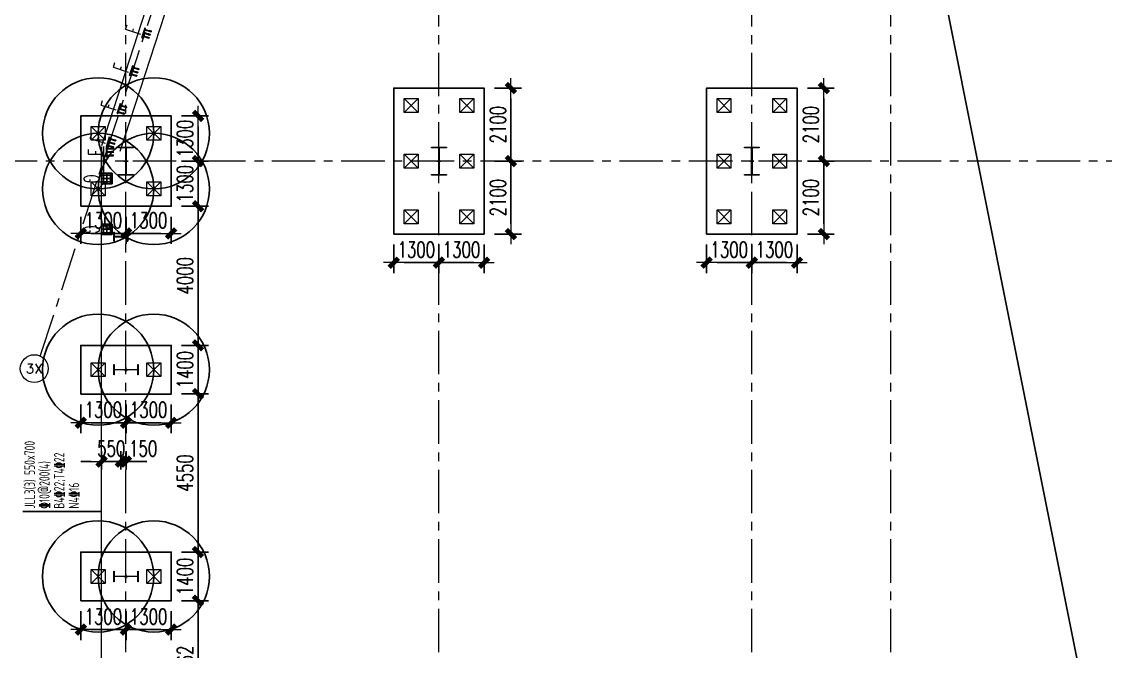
# Model space of a CAD drawing. Extents: x -1201378 to 2367219, y -619313 to 244905.
# Drawn here: x -270759 to -239591, y -251402 to -233285 of the extents above; entities that cross this region are included whole.
import ezdxf
from ezdxf.enums import TextEntityAlignment as Align

# ---------------------------------------------------------------- set-up
doc = ezdxf.new("R2010")
doc.units = 0
doc.header["$LTSCALE"] = 1000
doc.linetypes.add('CENTER', pattern=[2, 1.25, -0.25, 0.25, -0.25])
doc.layers.get('0').update_dxf_attribs({"linetype": 'CONTINUOUS'})
doc.layers.get('Defpoints').update_dxf_attribs({"linetype": 'CONTINUOUS'})
for name, color, linetype in [('!ZN1-填充-8', 8, 'CONTINUOUS'), ('2钢材断面', 2, 'CONTINUOUS'), ('30预埋件', 30, 'CONTINUOUS'), ('40钢材投影', 40, 'CONTINUOUS'), ('A-AXIS-DP', 126, 'CONTINUOUS'), ('A-WINDOW', 140, 'CONTINUOUS'), ('ALT_CEN-0-30', 1, 'CENTER'), ('S-DOTE1', 140, 'CENTER'), ('S-HATCH1-W', 252, 'CONTINUOUS'), ('S-SKL-H', 151, 'CONTINUOUS'), ('结构轮廓线', 1, 'CONTINUOUS')]:
    doc.layers.add(name, color=color, linetype=linetype)
for name, color, linetype, lineweight in [('S-axis', 111, 'CONTINUOUS', 0), ('S-bkl', 4, 'CONTINUOUS', 0), ('S-col', 2, 'CONTINUOUS', 0), ('S-dim', 81, 'CONTINUOUS', 0), ('S-dote', 5, 'CENTER', 0), ('S-zhuang', 1, 'CONTINUOUS', 0)]:
    doc.layers.add(name, color=color, linetype=linetype, lineweight=lineweight)
doc.styles.add('_TCH_AXIS', font='COMPLEX', dxfattribs={"bigfont": 'GBCBIG'})
doc.styles.add('DHTEXT-1', font='romans.shx', dxfattribs={"width": 0.7, "bigfont": 'chinese.shx'})
doc.styles.add('SS1', font='tj-romans1.shx', dxfattribs={"width": 0.7, "bigfont": 'tj-hztxt1.shx'})
doc.styles.add('样式 1', font='yjkeng.shx', dxfattribs={"width": 0.7, "height": 300, "bigfont": 'yjkchn.shx'})
doc.dimstyles.new('S-150-ARCHI', dxfattribs={"dimscale": 150, "dimtxt": 3, "dimasz": 2, "dimexe": 2, "dimexo": 2, "dimgap": 1, "dimtad": 1, "dimdec": 0, "dimzin": 0, "dimdsep": 46, "dimtxsty": 'SS1', "dimblk1": 'TT', "dimblk2": 'TT', "dimsah": 1, "dimcen": 1, "dimclrd": 256, "dimclre": 256, "dimclrt": 256, "dimadec": 0, "dimazin": 0, "dimtfac": 1, "dimtdec": 0, "dimtix": 1, "dimtmove": 2, "dimatfit": 0, "dimldrblk": 'TT', "dimfxl": 2, "dimtolj": 1, "dimtzin": 0, "dimarcsym": 0})

# ---------------------------------------------------------------- blocks, each defined once
blk = doc.blocks.new('w42343243')
at = {"layer": 'S-col'}
blk.add_lwpolyline([(-165069, 621020), (-164639, 621020), (-164639, 621002), (-164848, 621002), (-164848, 620238), (-164639, 620238), (-164639, 620220), (-165069, 620220), (-165069, 620238), (-164860, 620238), (-164860, 621002), (-165069, 621002)], close=True, dxfattribs=at)
blk = doc.blocks.new('42343')
at = {"layer": 'A-WINDOW'}
for p in [(-148000, -53750), (-139000, -53750), (-130000, -53750)]:
    blk.add_blockref('w42343243', p, dxfattribs=at)
blk = doc.blocks.new('3#轴网')
at = {"layer": 'S-axis'}
blk.add_circle((-270397.6, -343266.6), 400, dxfattribs=at)
at = {"layer": 'S-dote'}
for p, q in [((-267758.5, -363428.2), (-267758.5, -277213.2)), ((-258758.5, -363428.2), (-258758.5, -277944.2)), ((-249758.5, -363428.2), (-249758.5, -277944.2)), ((-245758.5, -363428.2), (-245758.5, -277948.2)), ((-78316.2, -337298.2), (-273210.6, -337298.2))]:
    blk.add_line(p, q, dxfattribs=at)
blk.add_lwpolyline([(-270224.1, -342906.2), (-249758.5, -279830.8)], dxfattribs=at)
at = {"layer": 'S-axis', "style": '_TCH_AXIS'}
blk.add_text('3X', height=276.42, dxfattribs=at).set_placement((-270641.1, -343404.8), (-270154.1, -343404.8), align=Align.FIT)
blk = doc.blocks.new('nt66')
at = {"layer": 'S-col'}
blk.add_lwpolyline([(-195790, 766820), (-195490, 766820), (-195490, 766808), (-195636, 766808), (-195636, 766132), (-195490, 766132), (-195490, 766120), (-195790, 766120), (-195790, 766132), (-195644, 766132), (-195644, 766808), (-195790, 766808)], close=True, dxfattribs=at)
blk = doc.blocks.new('S-ZHUANG-400')
at = {"layer": 'S-zhuang'}
for p, q in [((200, -200), (-200, 200)), ((-200, -200), (200, 200))]:
    blk.add_line(p, q, dxfattribs=at)
blk.add_lwpolyline([(-200, 200), (200, 200), (200, -200), (-200, -200)], close=True, dxfattribs=at)
blk = doc.blocks.new('CT6')
at = {"layer": 'S-DOTE1', "ltscale": 0.25}
for p, q in [((-233268, -322505), (-233388, -322505)), ((-233328, -322445), (-233328, -322565))]:
    blk.add_line(p, q, dxfattribs=at)
at = {"layer": 'S-HATCH1-W'}
blk.add_lwpolyline([(-234628, -324605), (-234628, -320405), (-232028, -320405), (-232028, -324605)], close=True, dxfattribs=at)
at = {"layer": 'S-zhuang', "rotation": 90.00000000000001}
for p in [(-234128, -320905), (-232528, -320905), (-234128, -322505), (-232528, -322505), (-234128, -324105), (-232528, -324105)]:
    blk.add_blockref('S-ZHUANG-400', p, dxfattribs=at)
blk = doc.blocks.new('CT2')
at = {"layer": 'Defpoints'}
for centre in [(-193625, -186366), (-193625, -187966)]:
    blk.add_circle(centre, 1600, dxfattribs=at)
at = {"layer": 'S-DOTE1', "ltscale": 0.25}
for p, q in [((-193565, -187166), (-193685, -187166)), ((-193625, -187226), (-193625, -187106))]:
    blk.add_line(p, q, dxfattribs=at)
at = {"layer": 'S-HATCH1-W'}
blk.add_lwpolyline([(-194325, -185866), (-192925, -185866), (-192925, -188466), (-194325, -188466)], close=True, dxfattribs=at)
at = {"layer": 'S-zhuang'}
for p in [(-193625, -186366), (-193625, -187966)]:
    blk.add_blockref('S-ZHUANG-400', p, dxfattribs=at)
blk = doc.blocks.new('CT4')
at = {"layer": 'Defpoints'}
for centre in [(-100831, -168442), (-99231, -168442), (-100831, -170042), (-99231, -170042)]:
    blk.add_circle(centre, 1600, dxfattribs=at)
at = {"layer": 'S-DOTE1', "ltscale": 0.25}
for p, q in [((-99971, -169242), (-100091, -169242)), ((-100031, -169182), (-100031, -169302))]:
    blk.add_line(p, q, dxfattribs=at)
at = {"layer": 'S-HATCH1-W'}
blk.add_lwpolyline([(-101331, -170542), (-101331, -167942), (-98731, -167942), (-98731, -170542)], close=True, dxfattribs=at)
at = {"layer": 'S-zhuang', "rotation": 90.00000000000001}
for p in [(-100831, -168442), (-99231, -168442), (-100831, -170042), (-99231, -170042)]:
    blk.add_blockref('S-ZHUANG-400', p, dxfattribs=at)
blk = doc.blocks.new('TT')
blk.add_line((-0.97, 0), (0.97, 0))
at = {"const_width": 0.45}
blk.add_lwpolyline([(-0.44, -0.44), (0.44, 0.44)], dxfattribs=at)
blk = doc.blocks.new('*D1293')
at = {"layer": 'Defpoints', "color": 0, "transparency": 16777216}
for p in [(-269058, -238598), (-267758, -238598), (-267758, -239377)]:
    blk.add_point(p, dxfattribs=at)
at = {"layer": 'S-dim', "lineweight": -2, "transparency": 16777216}
for p, q in [((-269058, -238898), (-269058, -239677)), ((-267758, -238898), (-267758, -239677)), ((-268758, -239377), (-268058, -239377))]:
    blk.add_line(p, q, dxfattribs=at)
at = {"layer": 'S-dim', "lineweight": -2, "transparency": 16777216, "xscale": 300, "yscale": 300, "zscale": 300, "rotation": 180}
blk.add_blockref('TT', (-269058, -239377), dxfattribs=at)
at = {"layer": 'S-dim', "lineweight": -2, "transparency": 16777216, "xscale": 300, "yscale": 300, "zscale": 300}
blk.add_blockref('TT', (-267758, -239377), dxfattribs=at)
at = {"layer": 'S-dim', "transparency": 16777216, "insert": (-268408, -239002), "char_height": 450, "attachment_point": 5, "style": 'SS1'}
blk.add_mtext('\\A1;1300', dxfattribs=at)
blk = doc.blocks.new('*D1294')
at = {"layer": 'Defpoints', "color": 0, "transparency": 16777216}
for p in [(-267758, -238598), (-266458, -238598), (-266458, -239377)]:
    blk.add_point(p, dxfattribs=at)
at = {"layer": 'S-dim', "lineweight": -2, "transparency": 16777216}
for p, q in [((-267758, -238898), (-267758, -239677)), ((-266458, -238898), (-266458, -239677)), ((-267458, -239377), (-266758, -239377))]:
    blk.add_line(p, q, dxfattribs=at)
at = {"layer": 'S-dim', "lineweight": -2, "transparency": 16777216, "xscale": 300, "yscale": 300, "zscale": 300, "rotation": 180}
blk.add_blockref('TT', (-267758, -239377), dxfattribs=at)
at = {"layer": 'S-dim', "lineweight": -2, "transparency": 16777216, "xscale": 300, "yscale": 300, "zscale": 300}
blk.add_blockref('TT', (-266458, -239377), dxfattribs=at)
at = {"layer": 'S-dim', "transparency": 16777216, "insert": (-267108, -239002), "char_height": 450, "attachment_point": 5, "style": 'SS1'}
blk.add_mtext('\\A1;1300', dxfattribs=at)
blk = doc.blocks.new('*D1295')
at = {"layer": 'Defpoints', "color": 0, "transparency": 16777216}
for p in [(-266458, -237298), (-265687, -237298), (-266458, -238598)]:
    blk.add_point(p, dxfattribs=at)
at = {"layer": 'S-dim', "lineweight": -2, "transparency": 16777216}
for p, q in [((-266158, -237298), (-265387, -237298)), ((-265687, -238298), (-265687, -237598)), ((-266158, -238598), (-265387, -238598))]:
    blk.add_line(p, q, dxfattribs=at)
at = {"layer": 'S-dim', "lineweight": -2, "transparency": 16777216, "xscale": 300, "yscale": 300, "zscale": 300}
for p, rotation in [((-265687, -237298), 90), ((-265687, -238598), 270)]:
    blk.add_blockref('TT', p, dxfattribs=dict(at, rotation=rotation))
at = {"layer": 'S-dim', "transparency": 16777216, "insert": (-266062, -237948), "char_height": 450, "attachment_point": 5, "rotation": 90, "style": 'SS1'}
blk.add_mtext('\\A1;1300', dxfattribs=at)
blk = doc.blocks.new('*D1296')
at = {"layer": 'Defpoints', "color": 0, "transparency": 16777216}
for p in [(-266458, -235998), (-265687, -235998), (-266458, -237298)]:
    blk.add_point(p, dxfattribs=at)
at = {"layer": 'S-dim', "lineweight": -2, "transparency": 16777216}
for p, q in [((-266158, -235998), (-265387, -235998)), ((-265687, -236998), (-265687, -236298)), ((-266158, -237298), (-265387, -237298))]:
    blk.add_line(p, q, dxfattribs=at)
at = {"layer": 'S-dim', "lineweight": -2, "transparency": 16777216, "xscale": 300, "yscale": 300, "zscale": 300}
for p, rotation in [((-265687, -235998), 90), ((-265687, -237298), 270)]:
    blk.add_blockref('TT', p, dxfattribs=dict(at, rotation=rotation))
at = {"layer": 'S-dim', "transparency": 16777216, "insert": (-266062, -236648), "char_height": 450, "attachment_point": 5, "rotation": 90, "style": 'SS1'}
blk.add_mtext('\\A1;1300', dxfattribs=at)
blk = doc.blocks.new('*D1725')
at = {"layer": 'Defpoints', "color": 0, "transparency": 16777216}
for p in [(-260058, -239398), (-258758, -239398), (-258758, -240219)]:
    blk.add_point(p, dxfattribs=at)
at = {"layer": 'S-dim', "lineweight": -2, "transparency": 16777216}
for p, q in [((-260058, -239698), (-260058, -240519)), ((-258758, -239698), (-258758, -240519)), ((-259758, -240219), (-259058, -240219))]:
    blk.add_line(p, q, dxfattribs=at)
at = {"layer": 'S-dim', "lineweight": -2, "transparency": 16777216, "xscale": 300, "yscale": 300, "zscale": 300, "rotation": 180}
blk.add_blockref('TT', (-260058, -240219), dxfattribs=at)
at = {"layer": 'S-dim', "lineweight": -2, "transparency": 16777216, "xscale": 300, "yscale": 300, "zscale": 300}
blk.add_blockref('TT', (-258758, -240219), dxfattribs=at)
at = {"layer": 'S-dim', "transparency": 16777216, "insert": (-259408, -239844), "char_height": 450, "attachment_point": 5, "style": 'SS1'}
blk.add_mtext('\\A1;1300', dxfattribs=at)
blk = doc.blocks.new('*D1726')
at = {"layer": 'Defpoints', "color": 0, "transparency": 16777216}
for p in [(-258758, -239398), (-257458, -239398), (-257458, -240219)]:
    blk.add_point(p, dxfattribs=at)
at = {"layer": 'S-dim', "lineweight": -2, "transparency": 16777216}
for p, q in [((-258758, -239698), (-258758, -240519)), ((-257458, -239698), (-257458, -240519)), ((-258458, -240219), (-257758, -240219))]:
    blk.add_line(p, q, dxfattribs=at)
at = {"layer": 'S-dim', "lineweight": -2, "transparency": 16777216, "xscale": 300, "yscale": 300, "zscale": 300, "rotation": 180}
blk.add_blockref('TT', (-258758, -240219), dxfattribs=at)
at = {"layer": 'S-dim', "lineweight": -2, "transparency": 16777216, "xscale": 300, "yscale": 300, "zscale": 300}
blk.add_blockref('TT', (-257458, -240219), dxfattribs=at)
at = {"layer": 'S-dim', "transparency": 16777216, "insert": (-258108, -239844), "char_height": 450, "attachment_point": 5, "style": 'SS1'}
blk.add_mtext('\\A1;1300', dxfattribs=at)
blk = doc.blocks.new('*D1727')
at = {"layer": 'Defpoints', "color": 0, "transparency": 16777216}
for p in [(-257458, -237298), (-256686, -237298), (-257458, -239398)]:
    blk.add_point(p, dxfattribs=at)
at = {"layer": 'S-dim', "lineweight": -2, "transparency": 16777216}
for p, q in [((-257158, -237298), (-256386, -237298)), ((-256686, -239098), (-256686, -237598)), ((-257158, -239398), (-256386, -239398))]:
    blk.add_line(p, q, dxfattribs=at)
at = {"layer": 'S-dim', "lineweight": -2, "transparency": 16777216, "xscale": 300, "yscale": 300, "zscale": 300}
for p, rotation in [((-256686, -237298), 90), ((-256686, -239398), 270)]:
    blk.add_blockref('TT', p, dxfattribs=dict(at, rotation=rotation))
at = {"layer": 'S-dim', "transparency": 16777216, "insert": (-257061, -238348), "char_height": 450, "attachment_point": 5, "rotation": 90, "style": 'SS1'}
blk.add_mtext('\\A1;2100', dxfattribs=at)
blk = doc.blocks.new('*D1728')
at = {"layer": 'Defpoints', "color": 0, "transparency": 16777216}
for p in [(-257458, -235198), (-256686, -235198), (-257458, -237298)]:
    blk.add_point(p, dxfattribs=at)
at = {"layer": 'S-dim', "lineweight": -2, "transparency": 16777216}
for p, q in [((-257158, -235198), (-256386, -235198)), ((-256686, -236998), (-256686, -235498)), ((-257158, -237298), (-256386, -237298))]:
    blk.add_line(p, q, dxfattribs=at)
at = {"layer": 'S-dim', "lineweight": -2, "transparency": 16777216, "xscale": 300, "yscale": 300, "zscale": 300}
for p, rotation in [((-256686, -235198), 90), ((-256686, -237298), 270)]:
    blk.add_blockref('TT', p, dxfattribs=dict(at, rotation=rotation))
at = {"layer": 'S-dim', "transparency": 16777216, "insert": (-257061, -236248), "char_height": 450, "attachment_point": 5, "rotation": 90, "style": 'SS1'}
blk.add_mtext('\\A1;2100', dxfattribs=at)
blk = doc.blocks.new('*D1729')
at = {"layer": 'Defpoints', "color": 0, "transparency": 16777216}
for p in [(-251058, -239398), (-249758, -239398), (-249758, -240219)]:
    blk.add_point(p, dxfattribs=at)
at = {"layer": 'S-dim', "lineweight": -2, "transparency": 16777216}
for p, q in [((-251058, -239698), (-251058, -240519)), ((-249758, -239698), (-249758, -240519)), ((-250758, -240219), (-250058, -240219))]:
    blk.add_line(p, q, dxfattribs=at)
at = {"layer": 'S-dim', "lineweight": -2, "transparency": 16777216, "xscale": 300, "yscale": 300, "zscale": 300, "rotation": 180}
blk.add_blockref('TT', (-251058, -240219), dxfattribs=at)
at = {"layer": 'S-dim', "lineweight": -2, "transparency": 16777216, "xscale": 300, "yscale": 300, "zscale": 300}
blk.add_blockref('TT', (-249758, -240219), dxfattribs=at)
at = {"layer": 'S-dim', "transparency": 16777216, "insert": (-250408, -239844), "char_height": 450, "attachment_point": 5, "style": 'SS1'}
blk.add_mtext('\\A1;1300', dxfattribs=at)
blk = doc.blocks.new('*D1730')
at = {"layer": 'Defpoints', "color": 0, "transparency": 16777216}
for p in [(-249758, -239398), (-248458, -239398), (-248458, -240219)]:
    blk.add_point(p, dxfattribs=at)
at = {"layer": 'S-dim', "lineweight": -2, "transparency": 16777216}
for p, q in [((-249758, -239698), (-249758, -240519)), ((-248458, -239698), (-248458, -240519)), ((-249458, -240219), (-248758, -240219))]:
    blk.add_line(p, q, dxfattribs=at)
at = {"layer": 'S-dim', "lineweight": -2, "transparency": 16777216, "xscale": 300, "yscale": 300, "zscale": 300, "rotation": 180}
blk.add_blockref('TT', (-249758, -240219), dxfattribs=at)
at = {"layer": 'S-dim', "lineweight": -2, "transparency": 16777216, "xscale": 300, "yscale": 300, "zscale": 300}
blk.add_blockref('TT', (-248458, -240219), dxfattribs=at)
at = {"layer": 'S-dim', "transparency": 16777216, "insert": (-249108, -239844), "char_height": 450, "attachment_point": 5, "style": 'SS1'}
blk.add_mtext('\\A1;1300', dxfattribs=at)
blk = doc.blocks.new('*D1731')
at = {"layer": 'Defpoints', "color": 0, "transparency": 16777216}
for p in [(-248458, -237298), (-247686, -237298), (-248458, -239398)]:
    blk.add_point(p, dxfattribs=at)
at = {"layer": 'S-dim', "lineweight": -2, "transparency": 16777216}
for p, q in [((-248158, -237298), (-247386, -237298)), ((-247686, -239098), (-247686, -237598)), ((-248158, -239398), (-247386, -239398))]:
    blk.add_line(p, q, dxfattribs=at)
at = {"layer": 'S-dim', "lineweight": -2, "transparency": 16777216, "xscale": 300, "yscale": 300, "zscale": 300}
for p, rotation in [((-247686, -237298), 90), ((-247686, -239398), 270)]:
    blk.add_blockref('TT', p, dxfattribs=dict(at, rotation=rotation))
at = {"layer": 'S-dim', "transparency": 16777216, "insert": (-248061, -238348), "char_height": 450, "attachment_point": 5, "rotation": 90, "style": 'SS1'}
blk.add_mtext('\\A1;2100', dxfattribs=at)
blk = doc.blocks.new('*D1732')
at = {"layer": 'Defpoints', "color": 0, "transparency": 16777216}
for p in [(-248458, -235198), (-247686, -235198), (-248458, -237298)]:
    blk.add_point(p, dxfattribs=at)
at = {"layer": 'S-dim', "lineweight": -2, "transparency": 16777216}
for p, q in [((-248158, -235198), (-247386, -235198)), ((-247686, -236998), (-247686, -235498)), ((-248158, -237298), (-247386, -237298))]:
    blk.add_line(p, q, dxfattribs=at)
at = {"layer": 'S-dim', "lineweight": -2, "transparency": 16777216, "xscale": 300, "yscale": 300, "zscale": 300}
for p, rotation in [((-247686, -235198), 90), ((-247686, -237298), 270)]:
    blk.add_blockref('TT', p, dxfattribs=dict(at, rotation=rotation))
at = {"layer": 'S-dim', "transparency": 16777216, "insert": (-248061, -236248), "char_height": 450, "attachment_point": 5, "rotation": 90, "style": 'SS1'}
blk.add_mtext('\\A1;2100', dxfattribs=at)
blk = doc.blocks.new('*D1759')
at = {"layer": 'Defpoints', "color": 0, "transparency": 16777216}
for p in [(-269058, -249948), (-267758, -249948), (-267758, -250777)]:
    blk.add_point(p, dxfattribs=at)
at = {"layer": 'S-dim', "lineweight": -2, "transparency": 16777216}
for p, q in [((-269058, -250248), (-269058, -251077)), ((-267758, -250248), (-267758, -251077)), ((-268758, -250777), (-268058, -250777))]:
    blk.add_line(p, q, dxfattribs=at)
at = {"layer": 'S-dim', "lineweight": -2, "transparency": 16777216, "xscale": 300, "yscale": 300, "zscale": 300, "rotation": 180}
blk.add_blockref('TT', (-269058, -250777), dxfattribs=at)
at = {"layer": 'S-dim', "lineweight": -2, "transparency": 16777216, "xscale": 300, "yscale": 300, "zscale": 300}
blk.add_blockref('TT', (-267758, -250777), dxfattribs=at)
at = {"layer": 'S-dim', "transparency": 16777216, "insert": (-268408, -250402), "char_height": 450, "attachment_point": 5, "style": 'SS1'}
blk.add_mtext('\\A1;1300', dxfattribs=at)
blk = doc.blocks.new('*D1760')
at = {"layer": 'Defpoints', "color": 0, "transparency": 16777216}
for p in [(-267758, -249948), (-266458, -249948), (-266458, -250777)]:
    blk.add_point(p, dxfattribs=at)
at = {"layer": 'S-dim', "lineweight": -2, "transparency": 16777216}
for p, q in [((-267758, -250248), (-267758, -251077)), ((-266458, -250248), (-266458, -251077)), ((-267458, -250777), (-266758, -250777))]:
    blk.add_line(p, q, dxfattribs=at)
at = {"layer": 'S-dim', "lineweight": -2, "transparency": 16777216, "xscale": 300, "yscale": 300, "zscale": 300, "rotation": 180}
blk.add_blockref('TT', (-267758, -250777), dxfattribs=at)
at = {"layer": 'S-dim', "lineweight": -2, "transparency": 16777216, "xscale": 300, "yscale": 300, "zscale": 300}
blk.add_blockref('TT', (-266458, -250777), dxfattribs=at)
at = {"layer": 'S-dim', "transparency": 16777216, "insert": (-267108, -250402), "char_height": 450, "attachment_point": 5, "style": 'SS1'}
blk.add_mtext('\\A1;1300', dxfattribs=at)
blk = doc.blocks.new('*D1761')
at = {"layer": 'Defpoints', "color": 0, "transparency": 16777216}
for p in [(-269058, -243998), (-267758, -243998), (-267758, -244827)]:
    blk.add_point(p, dxfattribs=at)
at = {"layer": 'S-dim', "lineweight": -2, "transparency": 16777216}
for p, q in [((-269058, -244298), (-269058, -245127)), ((-267758, -244298), (-267758, -245127)), ((-268758, -244827), (-268058, -244827))]:
    blk.add_line(p, q, dxfattribs=at)
at = {"layer": 'S-dim', "lineweight": -2, "transparency": 16777216, "xscale": 300, "yscale": 300, "zscale": 300, "rotation": 180}
blk.add_blockref('TT', (-269058, -244827), dxfattribs=at)
at = {"layer": 'S-dim', "lineweight": -2, "transparency": 16777216, "xscale": 300, "yscale": 300, "zscale": 300}
blk.add_blockref('TT', (-267758, -244827), dxfattribs=at)
at = {"layer": 'S-dim', "transparency": 16777216, "insert": (-268408, -244452), "char_height": 450, "attachment_point": 5, "style": 'SS1'}
blk.add_mtext('\\A1;1300', dxfattribs=at)
blk = doc.blocks.new('*D1762')
at = {"layer": 'Defpoints', "color": 0, "transparency": 16777216}
for p in [(-267758, -243998), (-266458, -243998), (-266458, -244827)]:
    blk.add_point(p, dxfattribs=at)
at = {"layer": 'S-dim', "lineweight": -2, "transparency": 16777216}
for p, q in [((-267758, -244298), (-267758, -245127)), ((-266458, -244298), (-266458, -245127)), ((-267458, -244827), (-266758, -244827))]:
    blk.add_line(p, q, dxfattribs=at)
at = {"layer": 'S-dim', "lineweight": -2, "transparency": 16777216, "xscale": 300, "yscale": 300, "zscale": 300, "rotation": 180}
blk.add_blockref('TT', (-267758, -244827), dxfattribs=at)
at = {"layer": 'S-dim', "lineweight": -2, "transparency": 16777216, "xscale": 300, "yscale": 300, "zscale": 300}
blk.add_blockref('TT', (-266458, -244827), dxfattribs=at)
at = {"layer": 'S-dim', "transparency": 16777216, "insert": (-267108, -244452), "char_height": 450, "attachment_point": 5, "style": 'SS1'}
blk.add_mtext('\\A1;1300', dxfattribs=at)
blk = doc.blocks.new('*D1763')
at = {"layer": 'Defpoints', "color": 0, "transparency": 16777216}
for p in [(-266458, -238598), (-266458, -242598), (-265687, -242598)]:
    blk.add_point(p, dxfattribs=at)
at = {"layer": 'S-dim', "lineweight": -2, "transparency": 16777216}
for p, q in [((-266158, -238598), (-265387, -238598)), ((-265687, -238898), (-265687, -242298)), ((-266158, -242598), (-265387, -242598))]:
    blk.add_line(p, q, dxfattribs=at)
at = {"layer": 'S-dim', "lineweight": -2, "transparency": 16777216, "xscale": 300, "yscale": 300, "zscale": 300}
for p, rotation in [((-265687, -238598), 90), ((-265687, -242598), 270)]:
    blk.add_blockref('TT', p, dxfattribs=dict(at, rotation=rotation))
at = {"layer": 'S-dim', "transparency": 16777216, "insert": (-266062, -240598), "char_height": 450, "attachment_point": 5, "rotation": 90, "style": 'SS1'}
blk.add_mtext('\\A1;4000', dxfattribs=at)
blk = doc.blocks.new('*D1764')
at = {"layer": 'Defpoints', "color": 0, "transparency": 16777216}
for p in [(-266458, -242598), (-266458, -243998), (-265687, -243998)]:
    blk.add_point(p, dxfattribs=at)
at = {"layer": 'S-dim', "lineweight": -2, "transparency": 16777216}
for p, q in [((-266158, -242598), (-265387, -242598)), ((-265687, -242898), (-265687, -243698)), ((-266158, -243998), (-265387, -243998))]:
    blk.add_line(p, q, dxfattribs=at)
at = {"layer": 'S-dim', "lineweight": -2, "transparency": 16777216, "xscale": 300, "yscale": 300, "zscale": 300}
for p, rotation in [((-265687, -242598), 90), ((-265687, -243998), 270)]:
    blk.add_blockref('TT', p, dxfattribs=dict(at, rotation=rotation))
at = {"layer": 'S-dim', "transparency": 16777216, "insert": (-266062, -243298), "char_height": 450, "attachment_point": 5, "rotation": 90, "style": 'SS1'}
blk.add_mtext('\\A1;1400', dxfattribs=at)
blk = doc.blocks.new('*D1765')
at = {"layer": 'Defpoints', "color": 0, "transparency": 16777216}
for p in [(-266458, -243998), (-266458, -248548), (-265687, -248548)]:
    blk.add_point(p, dxfattribs=at)
at = {"layer": 'S-dim', "lineweight": -2, "transparency": 16777216}
for p, q in [((-266158, -243998), (-265387, -243998)), ((-265687, -244298), (-265687, -248248)), ((-266158, -248548), (-265387, -248548))]:
    blk.add_line(p, q, dxfattribs=at)
at = {"layer": 'S-dim', "lineweight": -2, "transparency": 16777216, "xscale": 300, "yscale": 300, "zscale": 300}
for p, rotation in [((-265687, -243998), 90), ((-265687, -248548), 270)]:
    blk.add_blockref('TT', p, dxfattribs=dict(at, rotation=rotation))
at = {"layer": 'S-dim', "transparency": 16777216, "insert": (-266062, -246273), "char_height": 450, "attachment_point": 5, "rotation": 90, "style": 'SS1'}
blk.add_mtext('\\A1;4550', dxfattribs=at)
blk = doc.blocks.new('*D1766')
at = {"layer": 'Defpoints', "color": 0, "transparency": 16777216}
for p in [(-266458, -248548), (-266458, -249948), (-265687, -249948)]:
    blk.add_point(p, dxfattribs=at)
at = {"layer": 'S-dim', "lineweight": -2, "transparency": 16777216}
for p, q in [((-266158, -248548), (-265387, -248548)), ((-265687, -248848), (-265687, -249648)), ((-266158, -249948), (-265387, -249948))]:
    blk.add_line(p, q, dxfattribs=at)
at = {"layer": 'S-dim', "lineweight": -2, "transparency": 16777216, "xscale": 300, "yscale": 300, "zscale": 300}
for p, rotation in [((-265687, -248548), 90), ((-265687, -249948), 270)]:
    blk.add_blockref('TT', p, dxfattribs=dict(at, rotation=rotation))
at = {"layer": 'S-dim', "transparency": 16777216, "insert": (-266062, -249248), "char_height": 450, "attachment_point": 5, "rotation": 90, "style": 'SS1'}
blk.add_mtext('\\A1;1400', dxfattribs=at)
blk = doc.blocks.new('*D1767')
at = {"layer": 'Defpoints', "color": 0, "transparency": 16777216}
for p in [(-266458, -249948), (-266669, -253610), (-265687, -253610)]:
    blk.add_point(p, dxfattribs=at)
at = {"layer": 'S-dim', "lineweight": -2, "transparency": 16777216}
for p, q in [((-266158, -249948), (-265387, -249948)), ((-265687, -250248), (-265687, -253310)), ((-266369, -253610), (-265387, -253610))]:
    blk.add_line(p, q, dxfattribs=at)
at = {"layer": 'S-dim', "lineweight": -2, "transparency": 16777216, "xscale": 300, "yscale": 300, "zscale": 300}
for p, rotation in [((-265687, -249948), 90), ((-265687, -253610), 270)]:
    blk.add_blockref('TT', p, dxfattribs=dict(at, rotation=rotation))
at = {"layer": 'S-dim', "transparency": 16777216, "insert": (-266062, -251779), "char_height": 450, "attachment_point": 5, "rotation": 90, "style": 'SS1'}
blk.add_mtext('\\A1;3662', dxfattribs=at)
blk = doc.blocks.new('*D6393')
at = {"layer": 'Defpoints', "color": 0, "transparency": 16777216}
for p in [(-267908, -245943), (-268458, -246473), (-267908, -246473)]:
    blk.add_point(p, dxfattribs=at)
at = {"layer": 'S-dim', "lineweight": -2, "transparency": 16777216}
for p, q in [((-268458, -246173), (-268458, -245643)), ((-267908, -246173), (-267908, -245643)), ((-268758, -245943), (-269058, -245943)), ((-268458, -245943), (-267908, -245943)), ((-267608, -245943), (-267308, -245943))]:
    blk.add_line(p, q, dxfattribs=at)
at = {"layer": 'S-dim', "lineweight": -2, "transparency": 16777216, "xscale": 300, "yscale": 300, "zscale": 300}
blk.add_blockref('TT', (-268458, -245943), dxfattribs=at)
at = {"layer": 'S-dim', "lineweight": -2, "transparency": 16777216, "xscale": 300, "yscale": 300, "zscale": 300, "rotation": 180}
blk.add_blockref('TT', (-267908, -245943), dxfattribs=at)
at = {"layer": 'S-dim', "transparency": 16777216, "insert": (-268183, -245568), "char_height": 450, "attachment_point": 5, "style": 'SS1'}
blk.add_mtext('\\A1;550', dxfattribs=at)
blk = doc.blocks.new('*D6394')
at = {"layer": 'Defpoints', "color": 0, "transparency": 16777216}
for p in [(-267758, -245943), (-267908, -246473), (-267758, -246473)]:
    blk.add_point(p, dxfattribs=at)
at = {"layer": 'S-dim', "lineweight": -2, "transparency": 16777216}
for p, q in [((-267908, -246173), (-267908, -245643)), ((-267758, -246173), (-267758, -245643)), ((-268208, -245943), (-268508, -245943)), ((-267908, -245943), (-267758, -245943)), ((-267458, -245943), (-267158, -245943))]:
    blk.add_line(p, q, dxfattribs=at)
at = {"layer": 'S-dim', "lineweight": -2, "transparency": 16777216, "xscale": 300, "yscale": 300, "zscale": 300}
blk.add_blockref('TT', (-267908, -245943), dxfattribs=at)
at = {"layer": 'S-dim', "lineweight": -2, "transparency": 16777216, "xscale": 300, "yscale": 300, "zscale": 300, "rotation": 180}
blk.add_blockref('TT', (-267758, -245943), dxfattribs=at)
at = {"layer": 'S-dim', "transparency": 16777216, "insert": (-267264, -245568), "char_height": 450, "attachment_point": 5, "style": 'SS1'}
blk.add_mtext('\\A1;150', dxfattribs=at)
blk = doc.blocks.new('20250903183753')
at = {"layer": '2钢材断面'}
for p, q in [((150, 0), (-150, 0)), ((-150, 0), (-150, -300)), ((150, -300), (150, 0)), ((-150, -300), (150, -300))]:
    blk.add_line(p, q, dxfattribs=at)
at = {"layer": '40钢材投影'}
for centre, radius in [((-100, -50), 12), ((-100, -150), 12), ((-100, -250), 12), ((-100, -50), 6), ((-100, -150), 6), ((-100, -250), 6), ((0, -50), 12), ((0, -150), 12), ((0, -250), 12), ((0, -50), 6), ((0, -150), 6), ((0, -250), 6), ((100, -50), 12), ((100, -150), 12), ((100, -251), 12), ((100, -50), 6), ((100, -150), 6), ((100, -251), 6)]:
    blk.add_circle(centre, radius, dxfattribs=at)
at = {"layer": 'ALT_CEN-0-30', "ltscale": 20}
for p, q in [((-100, 0), (-100, -300)), ((0, 0), (0, -300)), ((100, 0), (100, -300)), ((-150, -50), (150, -50)), ((-150, -150), (150, -150)), ((-150, -250), (150, -250))]:
    blk.add_line(p, q, dxfattribs=at)
blk = doc.blocks.new('20250903183821')
at = {"ltscale": 50}
blk.add_blockref('20250903183753', (0, 0), dxfattribs=at)
at = {"layer": '30预埋件', "style": 'DHTEXT-1', "text_generation_flag": 6, "width": 0.55}
blk.add_attdef('B', (-105, 65), '', height=450, rotation=180, dxfattribs=at)
blk = doc.blocks.new('234')
at = {"layer": '!ZN1-填充-8'}
h = blk.add_hatch(color=252, dxfattribs=at)
h.dxf.hatch_style = 1
h.paths.add_polyline_path([(-105, -10), (-113, -10), (-105, -18)])
h = blk.add_hatch(color=252, dxfattribs=at)
h.dxf.hatch_style = 1
h.paths.add_polyline_path([(-95, -18), (-105, -18), (-105, -10), (-95, -10)])
h = blk.add_hatch(color=252, dxfattribs=at)
h.dxf.hatch_style = 1
h.paths.add_polyline_path([(-95, -10), (-87, -10), (-95, -18)])
h = blk.add_hatch(color=252, dxfattribs=at)
h.dxf.hatch_style = 1
h.paths.add_polyline_path([(-5, -10), (-13, -10), (-5, -18)])
h = blk.add_hatch(color=252, dxfattribs=at)
h.dxf.hatch_style = 1
h.paths.add_polyline_path([(5, -18), (-5, -18), (-5, -10), (5, -10)])
h = blk.add_hatch(color=252, dxfattribs=at)
h.dxf.hatch_style = 1
h.paths.add_polyline_path([(5, -10), (13, -10), (5, -18)])
h = blk.add_hatch(color=252, dxfattribs=at)
h.dxf.hatch_style = 1
h.paths.add_polyline_path([(95, -10), (87, -10), (95, -18)])
h = blk.add_hatch(color=252, dxfattribs=at)
h.dxf.hatch_style = 1
h.paths.add_polyline_path([(105, -18), (95, -18), (95, -10), (105, -10)])
h = blk.add_hatch(color=252, dxfattribs=at)
h.dxf.hatch_style = 1
h.paths.add_polyline_path([(105, -10), (113, -10), (105, -18)])
at = {"layer": '2钢材断面'}
for p, q in [((-150, 0), (-150, -10)), ((150, 0), (-150, 0)), ((150, 0), (150, -10)), ((-94, -10), (-150, -10)), ((0, -10), (-94, -10)), ((106, -10), (0, -10)), ((150, -10), (106, -10))]:
    blk.add_line(p, q, dxfattribs=at)
at = {"layer": '40钢材投影'}
for p, q in [((-105, -18), (-113, -10)), ((-105, -10), (-105, -200)), ((-95, -200), (-105, -200)), ((-95, -10), (-95, -200)), ((-95, -18), (-87, -10)), ((-5, -18), (-13, -10)), ((-5, -10), (-5, -200)), ((5, -200), (-5, -200)), ((5, -10), (5, -200)), ((5, -18), (13, -10)), ((95, -18), (87, -10)), ((95, -10), (95, -200)), ((105, -200), (95, -200)), ((105, -10), (105, -200)), ((105, -18), (113, -10))]:
    blk.add_line(p, q, dxfattribs=at)
for points in [[(-95, -172), (-95, -150), (-85, -150), (-85, -200), (-95, -200), (-95, -184)], [(5, -172), (5, -150), (15, -150), (15, -200), (5, -200), (5, -184)], [(105, -172), (105, -150), (115, -150), (115, -200), (105, -200), (105, -184)]]:
    blk.add_lwpolyline(points, dxfattribs=at)
at = {"layer": 'ALT_CEN-0-30', "ltscale": 0.3}
for p, q in [((-100, 0), (-100, -215)), ((0, 0), (0, -215)), ((100, 0), (100, -215))]:
    blk.add_line(p, q, dxfattribs=at)
blk = doc.blocks.new('20250912155743')
at = {"layer": '40钢材投影', "color": 2, "ltscale": 500, "rotation": 72.02175323771912}
blk.add_blockref('234', (0, 0), dxfattribs=at)

msp = doc.modelspace()

# ---------------------------------------------------------------- linework, layer by layer
at = {"layer": 'A-AXIS-DP', "color": 1, "ltscale": 10000}
msp.add_lwpolyline([(-267708.5, -239598.2), (-267708.5, -239348.2), (-267720.5, -239348.2), (-267720.5, -239469.2), (-268096.5, -239469.2), (-268096.5, -239348.2), (-268108.5, -239348.2), (-268108.5, -239598.2), (-268096.5, -239598.2), (-268096.5, -239477.2), (-267720.5, -239477.2), (-267720.5, -239598.2)], close=True, dxfattribs=at)
at = {"layer": 'Defpoints', "color": 1}
msp.add_line((-252625.7, -190373.6), (-224626.9, -330727.7), dxfattribs=at)
at = {"layer": 'S-bkl'}
for p, q in [((-268451, -236843.8), (-251012.9, -183098.2)), ((-267927.8, -237013.5), (-250596.6, -183597.3)), ((-268458.5, -255598.2), (-268458.5, -236890))]:
    msp.add_line(p, q, dxfattribs=at)
at = {"layer": 'S-SKL-H'}
msp.add_line((-268458.5, -247383.2), (-270727.3, -247383.2), dxfattribs=at)
at = {"layer": '结构轮廓线', "color": 1, "ltscale": 500}
msp.add_line((-268408.5, -236874.7), (-268408.5, -237648.2), dxfattribs=at)

# ---------------------------------------------------------------- block references
at = {"ltscale": 500}
ref = msp.add_blockref('20250903183821', (-268458.5, -237798.2), dxfattribs=dict(at, xscale=-1, rotation=89.99985921078874))
ref.add_attrib('B', 'G', (-268973.4, -237692.7), dxfattribs={"layer": '30预埋件', "height": 450, "rotation": 89.99986, "style": 'DHTEXT-1', "text_generation_flag": 6, "width": 0.55})
ref = msp.add_blockref('20250903183821', (-268458.5, -239258.2), dxfattribs=dict(at, xscale=-1, rotation=89.99985921078874))
ref.add_attrib('B', 'G', (-268973.4, -239152.7), dxfattribs={"layer": '30预埋件', "height": 450, "rotation": 89.99986, "style": 'DHTEXT-1', "text_generation_flag": 6, "width": 0.55})
at = {"layer": 'S-axis'}
msp.add_blockref('3#轴网', (0, 100000), dxfattribs=at)
at = {"layer": 'S-col'}
msp.add_blockref('42343', (45095.7, -804168.2), dxfattribs=at)
at = {"layer": 'S-col', "rotation": 90}
for p in [(498711.5, -47658.2), (498711.5, -53608.2)]:
    msp.add_blockref('nt66', p, dxfattribs=at)
at = {"layer": 'S-zhuang'}
for name, p in [('CT4', (-167727.3, -68056.2)), ('CT6', (-25430.1, 85206.5)), ('CT6', (-16430.1, 85206.5))]:
    msp.add_blockref(name, p, dxfattribs=at)
at = {"layer": 'S-zhuang', "rotation": 90}
for p in [(-454924.7, -49673.4), (-454924.7, -55623.4)]:
    msp.add_blockref('CT2', p, dxfattribs=at)
at = {"layer": '结构轮廓线', "ltscale": 500}
ref = msp.add_blockref('20250912155743', (-267257.8, -233603.1), dxfattribs=at)
ref.add_attrib('B', 'F', (-267353.1, -233682.8), dxfattribs={"layer": '30预埋件', "height": 450, "rotation": 251.93351, "style": 'DHTEXT-1', "text_generation_flag": 6, "width": 0.55})
ref = msp.add_blockref('20250912155743', (-267611.7, -234694.4), dxfattribs=at)
ref.add_attrib('B', 'F', (-267707, -234774.1), dxfattribs={"layer": '30预埋件', "height": 450, "rotation": 251.93351, "style": 'DHTEXT-1', "text_generation_flag": 6, "width": 0.55})
ref = msp.add_blockref('20250912155743', (-267965.9, -235785.6), dxfattribs=at)
ref.add_attrib('B', 'F', (-268061.2, -235865.3), dxfattribs={"layer": '30预埋件', "height": 450, "rotation": 251.93351, "style": 'DHTEXT-1', "text_generation_flag": 6, "width": 0.55})
ref = msp.add_blockref('20250912155743', (-268277.2, -236745.4), dxfattribs=at)
ref.add_attrib('B', 'F', (-268372.4, -236825.2), dxfattribs={"layer": '30预埋件', "height": 450, "rotation": 251.93351, "style": 'DHTEXT-1', "text_generation_flag": 6, "width": 0.55})
ref = msp.add_blockref('20250912155743', (-268323.5, -237038.1), dxfattribs=dict(at, rotation=17.97824676228161))
ref.add_attrib('B', 'F', (-268389.5, -237143.4), dxfattribs={"layer": '30预埋件', "height": 450, "rotation": 269.91175, "style": 'DHTEXT-1', "text_generation_flag": 6, "width": 0.55})

# ---------------------------------------------------------------- texts
at = {"layer": 'S-SKL-H', "style": '样式 1', "width": 0.7}
for s, p in [('JLL3(3) 550x700', (-270378.5, -247296.1)), ('B4%%13222;T4%%13222', (-269528.5, -247296.1)), ('%%13210@200(4)', (-269953.5, -247296.1)), ('N4%%13216', (-269103.5, -247296.1))]:
    msp.add_text(s, height=300, rotation=90, dxfattribs=at).set_placement(p)

# ---------------------------------------------------------------- dimensions: what is measured, and where the dimension line sits
at = {"layer": 'S-dim'}
for base, p1, p2, picture, middle in [((-256686.2, -235198.2), (-257458.5, -237298.2), (-257458.5, -235198.2), '*D1728', (-257061.2, -236248.2)), ((-247686.2, -235198.2), (-248458.5, -237298.2), (-248458.5, -235198.2), '*D1732', (-248061.2, -236248.2)), ((-265686.9, -235998.2), (-266458.5, -237298.2), (-266458.5, -235998.2), '*D1296', (-266061.9, -236648.2)), ((-265686.9, -237298.2), (-266458.5, -238598.2), (-266458.5, -237298.2), '*D1295', (-266061.9, -237948.2)), ((-256686.2, -237298.2), (-257458.5, -239398.2), (-257458.5, -237298.2), '*D1727', (-257061.2, -238348.2)), ((-247686.2, -237298.2), (-248458.5, -239398.2), (-248458.5, -237298.2), '*D1731', (-248061.2, -238348.2)), ((-265686.9, -242598.2), (-266458.5, -238598.2), (-266458.5, -242598.2), '*D1763', (-266061.9, -240598.2)), ((-265686.9, -243998.2), (-266458.5, -242598.2), (-266458.5, -243998.2), '*D1764', (-266061.9, -243298.2)), ((-265686.9, -248548.2), (-266458.5, -243998.2), (-266458.5, -248548.2), '*D1765', (-266061.9, -246273.2)), ((-265686.9, -249948.2), (-266458.5, -248548.2), (-266458.5, -249948.2), '*D1766', (-266061.9, -249248.2)), ((-265686.9, -253610.1), (-266458.5, -249948.2), (-266669.3, -253610.1), '*D1767', (-266061.9, -251779.1))]:
    dim = msp.add_linear_dim(base=base, p1=p1, p2=p2, angle=90, dimstyle='S-150-ARCHI', dxfattribs=at)
    dim.commit()
    dim.dimension.update_dxf_attribs({"geometry": picture, "text_midpoint": middle})
for base, p1, p2, picture, middle in [((-267758.5, -239376.8), (-269058.5, -238598.2), (-267758.5, -238598.2), '*D1293', (-268408.5, -239001.8)), ((-266458.5, -239376.8), (-267758.5, -238598.2), (-266458.5, -238598.2), '*D1294', (-267108.5, -239001.8)), ((-258758.5, -240219.3), (-260058.5, -239398.2), (-258758.5, -239398.2), '*D1725', (-259408.5, -239844.3)), ((-257458.5, -240219.3), (-258758.5, -239398.2), (-257458.5, -239398.2), '*D1726', (-258108.5, -239844.3)), ((-249758.5, -240219.3), (-251058.5, -239398.2), (-249758.5, -239398.2), '*D1729', (-250408.5, -239844.3)), ((-248458.5, -240219.3), (-249758.5, -239398.2), (-248458.5, -239398.2), '*D1730', (-249108.5, -239844.3)), ((-267758.5, -244827), (-269058.5, -243998.2), (-267758.5, -243998.2), '*D1761', (-268408.5, -244452)), ((-266458.5, -244827), (-267758.5, -243998.2), (-266458.5, -243998.2), '*D1762', (-267108.5, -244452)), ((-267908.5, -245943), (-268458.5, -246473.2), (-267908.5, -246473.2), '*D6393', (-268183.5, -245568)), ((-267758.5, -250777), (-269058.5, -249948.2), (-267758.5, -249948.2), '*D1759', (-268408.5, -250402)), ((-266458.5, -250777), (-267758.5, -249948.2), (-266458.5, -249948.2), '*D1760', (-267108.5, -250402))]:
    dim = msp.add_linear_dim(base=base, p1=p1, p2=p2, dimstyle='S-150-ARCHI', dxfattribs=at)
    dim.commit()
    dim.dimension.update_dxf_attribs({"geometry": picture, "text_midpoint": middle})
dim = msp.add_linear_dim(base=(-267758.5, -245943), p1=(-267908.5, -246473.2), p2=(-267758.5, -246473.2), dimstyle='S-150-ARCHI', dxfattribs=at)
dim.commit()
dim.dimension.update_dxf_attribs({"geometry": '*D6394', "text_midpoint": (-267264.3, -245568), "dimtype": 160})

doc.saveas('drawing.dxf')
